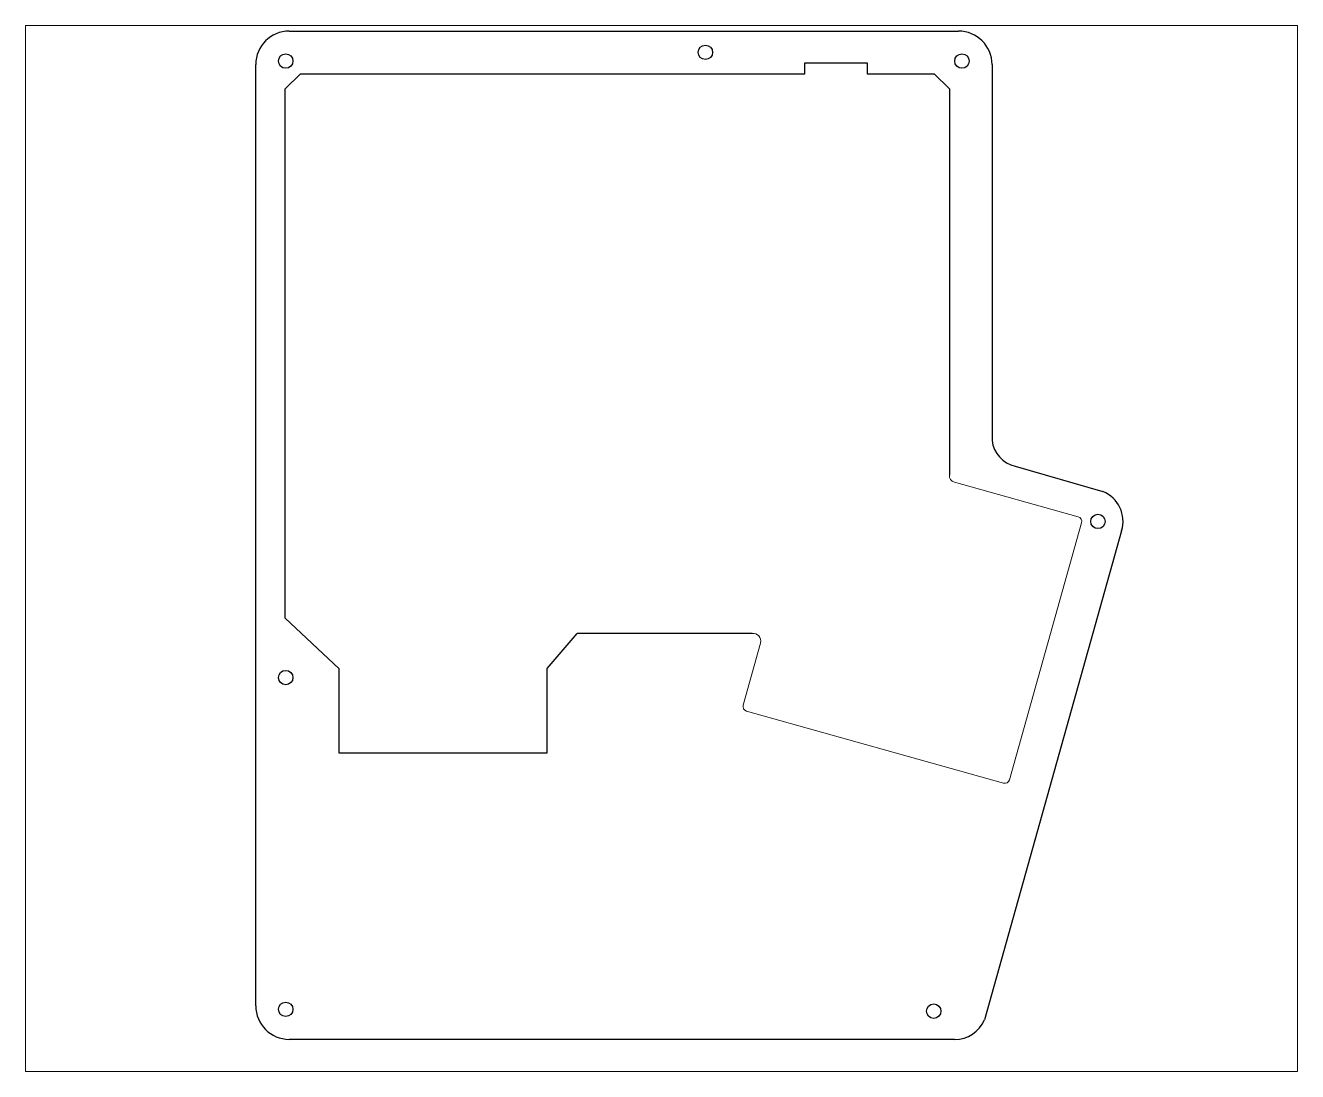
# Paper-space layout 'Layout1' of a CAD drawing. Header units: millimetres. Extents: x 0 to 209, y 101 to 273.
# The model-space entities are those that its viewports show. They can reach past a viewport. Long polylines and large blocks are cut down to what shows.
import ezdxf

# ---------------------------------------------------------------- set-up
doc = ezdxf.new("R2010")
doc.units = ezdxf.units.MM
doc.layers.get('0').update_dxf_attribs({"lineweight": 25, "true_color": 0xffffff})
doc.layers.add('Left Layer 5.5', color=7, linetype='Continuous', lineweight=25, true_color=0xffffff)

msp = doc.modelspace()

# ---------------------------------------------------------------- linework, layer by layer
at = {"layer": 'Left Layer 5.5', "color": 1}
for p, q in [((34.57, 179.7), (174.09, 179.7)), ((27.57, -23.44), (27.57, 172.7)), ((142.04, 173.09), (155.04, 173.09)), ((142.04, 170.81), (142.04, 173.09)), ((155.04, 173.09), (155.04, 170.81)), ((181.09, 172.7), (181.09, 94.39)), ((33.7, 167.64), (36.93, 170.81)), ((36.93, 170.81), (142.04, 170.81)), ((155.04, 170.81), (169, 170.81)), ((169, 170.81), (172.2, 167.64)), ((33.7, 57.32), (33.7, 167.64)), ((172.2, 167.64), (172.2, 87.16)), ((185.94, 89), (204.21, 83.71)), ((208.11, 75.53), (179.5, -26.36)), ((33.7, 57.32), (44.89, 46.85)), ((88.35, 46.85), (94.58, 54.15)), ((131.1, 54.16), (94.58, 54.15)), ((44.89, 46.85), (44.89, 29.24)), ((88.35, 29.24), (88.35, 46.85)), ((44.89, 29.24), (88.35, 29.24)), ((173.3, -30.44), (34.57, -30.44))]:
    msp.add_line(p, q, dxfattribs=at)
at = {"layer": 'Left Layer 5.5', "color": 1, "linetype": 'Continuous', "lineweight": 0}
for p, q in [((173.26, 85.71), (199.06, 78.47)), ((199.76, 77.21), (184.72, 23.66)), ((129.21, 39.24), (132.81, 52.13)), ((183.47, 22.95), (129.92, 37.99))]:
    msp.add_line(p, q, dxfattribs=at)
at = {"layer": 'Left Layer 5.5', "color": 1}
for centre in [(121.33, 175.26), (33.83, 173.44), (174.82, 173.44), (203.17, 77.49), (33.83, 44.96), (33.83, -24.18), (168.94, -24.57)]:
    msp.add_circle(centre, 1.5, dxfattribs=at)
for centre, radius, start, end in [((34.57, 172.7), 7, 90, 180), ((174.09, 172.7), 7, 0, 90), ((187.37, 95.16), 6.33, 186.9915, 256.9332), ((201.77, 77.53), 6.64, 342.4799, 68.5143), ((34.57, -23.44), 7, 180, 270), ((173.42, -23.88), 6.56, 268.8842, 337.7919)]:
    msp.add_arc(centre, radius, start, end, dxfattribs=at)
at = {"layer": 'Left Layer 5.5', "color": 1, "linetype": 'Continuous', "lineweight": 0}
for centre, radius, start, end in [((173.54, 87.03), 1.35, 174.2635, 258.0009), ((198.78, 77.49), 1.02, 344.3164, 74.3164), ((131.27, 52.58), 1.59, 345.6064, 96.2928), ((130.19, 38.97), 1.02, 164.3164, 254.3164), ((183.74, 23.93), 1.02, 254.3164, 344.3164)]:
    msp.add_arc(centre, radius, start, end, dxfattribs=at)

psp = doc.layouts.get("Layout1")

# ---------------------------------------------------------------- viewports
at = {"layer": '0', "color": 18, "view_target_point": (117.99, 74.63)}
psp.add_viewport(center=(104.63, 187.28), size=(209.27, 172.014), view_center_point=(-5.81, -2.77), view_height=218.0142, dxfattribs=at)

doc.saveas('drawing.dxf')
